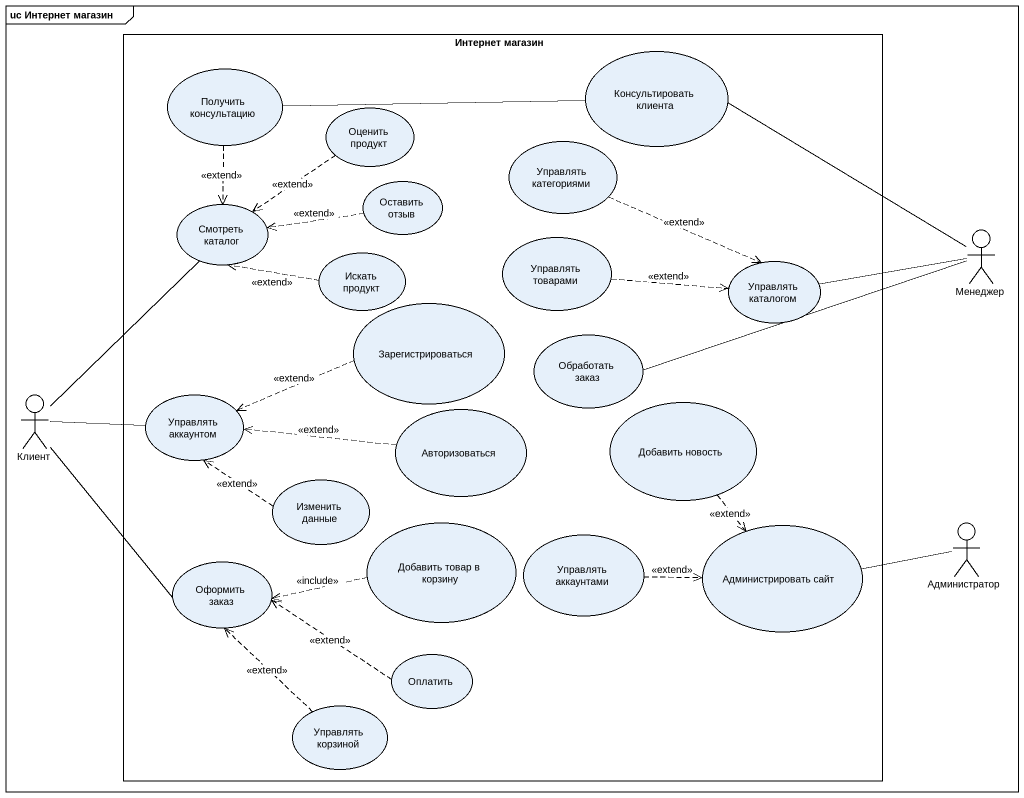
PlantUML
@startuml
mainframe uc Интернет магазин
rectangle "Интернет магазин" as Интернет_магазин {
  usecase "Получить консультацию" as Получить_консультацию
  usecase "Консультировать клиента" as Консультировать_клиента
  usecase "Оценить продукт" as Оценить_продукт
  usecase "Управлять категориями" as Управлять_категориями
  usecase "Смотреть каталог" as Смотреть_каталог
  usecase "Оставить отзыв" as Оставить_отзыв
  usecase "Искать продукт" as Искать_продукт
  usecase "Управлять товарами" as Управлять_товарами
  usecase "Управлять каталогом" as Управлять_каталогом
  usecase Зарегистрироваться
  usecase "Обработать заказ" as Обработать_заказ
  usecase "Управлять аккаунтом" as Управлять_аккаунтом
  usecase Авторизоваться
  usecase "Добавить новость" as Добавить_новость
  usecase "Изменить данные" as Изменить_данные
  usecase "Оформить заказ" as Оформить_заказ
  usecase "Добавить товар в корзину" as Добавить_товар_в_корзину
  usecase "Управлять аккаунтами" as Управлять_аккаунтами
  usecase "Администрировать сайт" as Администрировать_сайт
  usecase Оплатить
  usecase "Управлять корзиной" as Управлять_корзиной
}
actor Менеджер
actor Клиент
actor Администратор
Получить_консультацию ..> Смотреть_каталог : <<extend>>
Консультировать_клиента -left- Получить_консультацию
Оценить_продукт ..> Смотреть_каталог : <<extend>>
Управлять_категориями .right.> Управлять_каталогом : <<extend>>
Смотреть_каталог -- Клиент
Оставить_отзыв .left.> Смотреть_каталог : <<extend>>
Искать_продукт .left.> Смотреть_каталог : <<extend>>
Управлять_товарами .right.> Управлять_каталогом : <<extend>>
Менеджер -left- Консультировать_клиента
Менеджер -left- Управлять_каталогом
Менеджер -left- Обработать_заказ
Зарегистрироваться .left.> Управлять_аккаунтом : <<extend>>
Клиент -- Оформить_заказ
Управлять_аккаунтом -left- Клиент
Авторизоваться .left.> Управлять_аккаунтом : <<extend>>
Добавить_новость ..> Администрировать_сайт : <<extend>>
Изменить_данные .up.> Управлять_аккаунтом : <<extend>>
Добавить_товар_в_корзину .left.> Оформить_заказ : <<include>>
Управлять_аккаунтами .right.> Администрировать_сайт : <<extend>>
Администратор -left- Администрировать_сайт
Оплатить .left.> Оформить_заказ : <<extend>>
Управлять_корзиной .up.> Оформить_заказ : <<extend>>
@enduml
